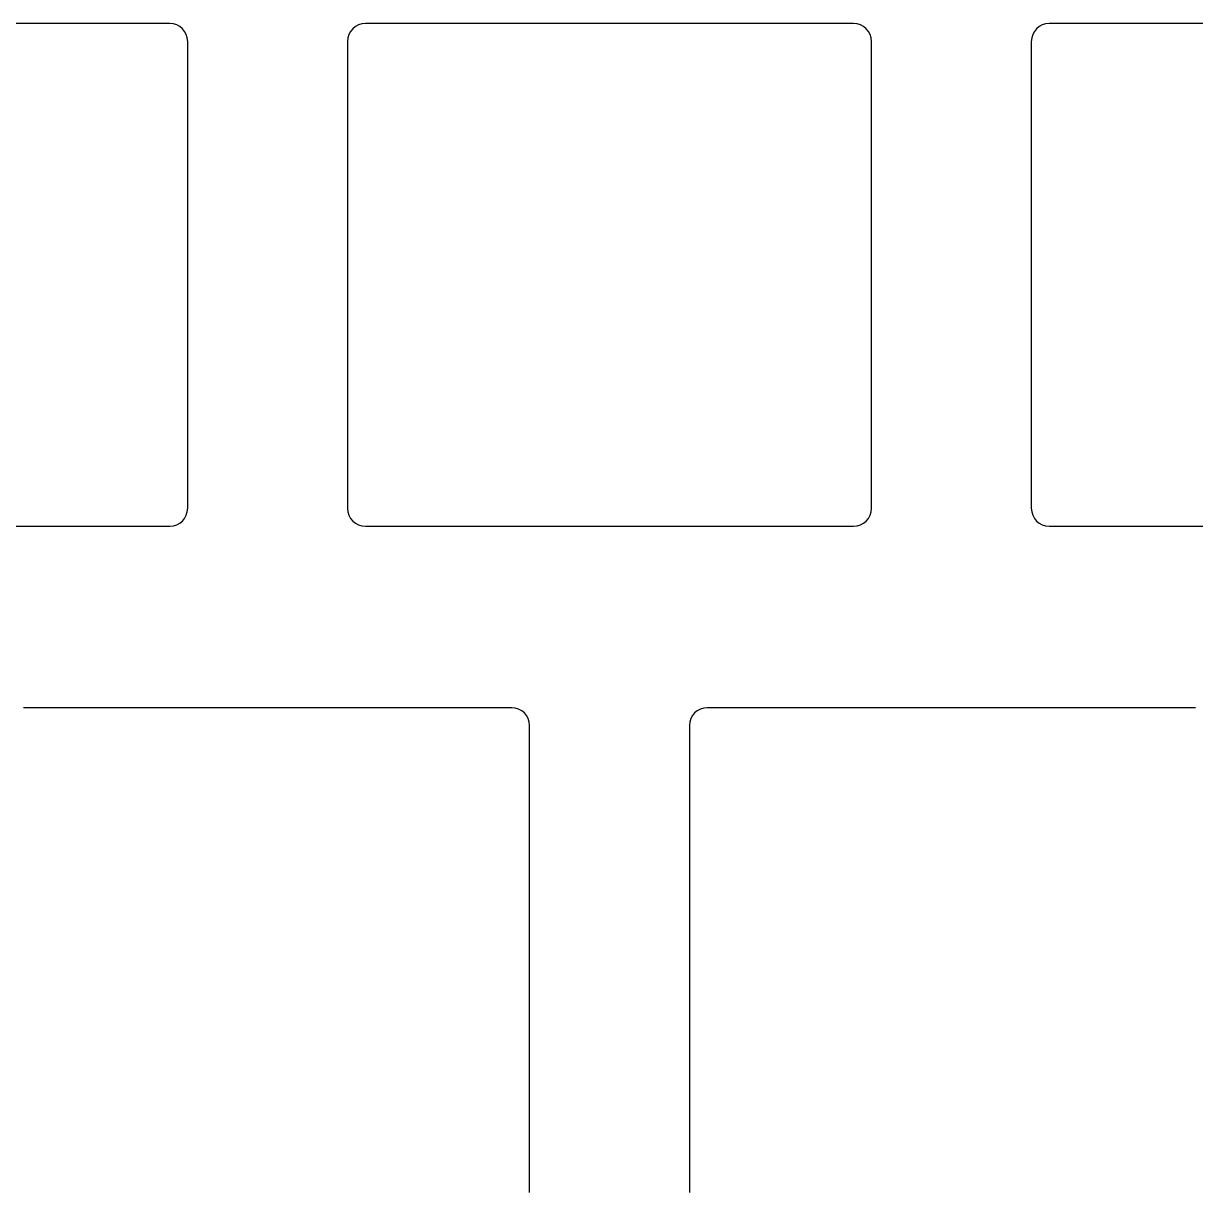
# Model space of a CAD drawing. Header units: millimetres. Extents: x -9 to 276, y -90 to 14.
# Drawn here: x 36.06 to 68.71, y -63.65 to -31.1 of the extents above; entities that cross this region are included whole.
import ezdxf

# ---------------------------------------------------------------- set-up
doc = ezdxf.new("R2010")
doc.units = ezdxf.units.MM
doc.layers.add('BLACK', color=7, linetype='CONTINUOUS')

msp = doc.modelspace()

# ---------------------------------------------------------------- linework, layer by layer
at = {"layer": 'BLACK', "linetype": 'Continuous'}
for p, q in [((40.13895, -31.10205), (26.53895, -31.10205)), ((59.18895, -31.10205), (45.58895, -31.10205)), ((78.23895, -31.10205), (64.63895, -31.10205)), ((40.63895, -44.60205), (40.63895, -31.60205)), ((45.08895, -31.60205), (45.08895, -44.60205)), ((59.68895, -44.60205), (59.68895, -31.60205)), ((64.13895, -31.60205), (64.13895, -44.60205)), ((26.53895, -45.10205), (40.13895, -45.10205)), ((45.58895, -45.10205), (59.18895, -45.10205)), ((64.63895, -45.10205), (78.23895, -45.10205)), ((49.66395, -50.15205), (36.06395, -50.15205)), ((68.71395, -50.15205), (55.11395, -50.15205)), ((50.16395, -63.65205), (50.16395, -50.65205)), ((54.61395, -50.65205), (54.61395, -63.65205))]:
    msp.add_line(p, q, dxfattribs=at)
at = {"layer": 'BLACK'}
for centre, start, end in [((40.1389, -31.6021), 0.005729, 89.994271), ((45.589, -31.6021), 90.005729, 179.994271), ((59.1889, -31.6021), 0.005729, 89.994271), ((64.639, -31.6021), 90.005729, 179.994271), ((40.1389, -44.602), 270.005729, 359.994271), ((45.589, -44.602), 180.005729, 269.994271), ((59.1889, -44.602), 270.005729, 359.994271), ((64.639, -44.602), 180.005729, 269.994271), ((49.6639, -50.6521), 0.005729, 89.994271), ((55.114, -50.6521), 90.005729, 179.994271)]:
    msp.add_arc(centre, 0.50005, start, end, dxfattribs=at)

doc.saveas('drawing.dxf')
